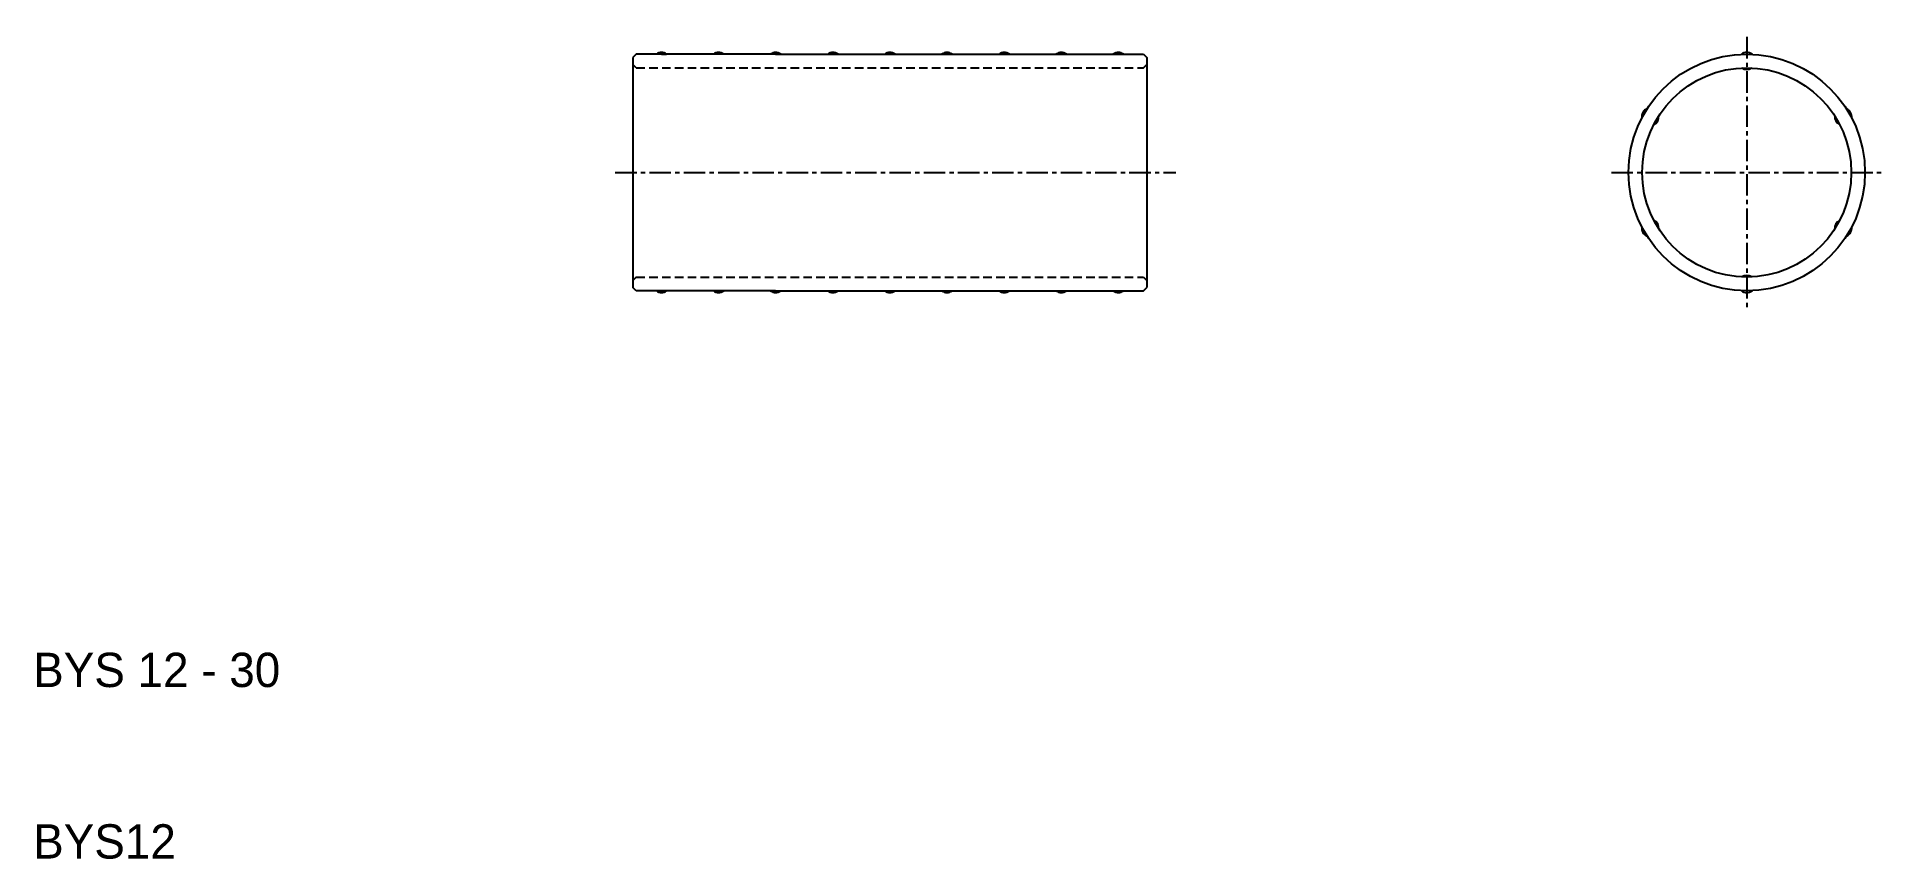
# Model space of a CAD drawing. Extents: x 10 to 118, y 10 to 58.
import ezdxf

# ---------------------------------------------------------------- set-up
doc = ezdxf.new("R2010")
doc.units = 0
doc.linetypes.add('CENTER', pattern=[2, 1.25, -0.25, 0.25, -0.25])
doc.linetypes.add('DASHED', pattern=[0.75, 0.5, -0.25])
doc.layers.get('0').update_dxf_attribs({"linetype": 'CONTINUOUS'})
doc.layers.add('CENTER', color=1, linetype='CENTER')

msp = doc.modelspace()

# ---------------------------------------------------------------- linework, layer by layer
at = {"color": 7, "linetype": 'CONTINUOUS'}
for p, q in [((45.2, 56.9), (45, 56.7)), ((45, 56.7), (45, 43.3)), ((53.03, 56.9), (45.2, 56.9)), ((46.67, 56.9), (46.37, 56.9)), ((46.67, 56.9), (46.97, 56.9)), ((53.33, 56.9), (53.03, 56.9)), ((53.33, 56.9), (53.63, 56.9)), ((53.63, 56.9), (74.8, 56.9)), ((74.8, 56.9), (75, 56.7)), ((75, 56.7), (75, 43.3)), ((45.2, 43.1), (45, 43.3)), ((53.33, 43.1), (45.2, 43.1)), ((46.67, 43.1), (46.37, 43.1)), ((46.67, 43.1), (46.97, 43.1)), ((53.33, 43.1), (53.03, 43.1)), ((53.33, 43.1), (74.8, 43.1)), ((53.33, 43.1), (53.63, 43.1)), ((74.8, 43.1), (75, 43.3))]:
    msp.add_line(p, q, dxfattribs=at)
at = {"color": 3, "linetype": 'DASHED'}
for p, q in [((45.2, 56.1), (45, 56.3)), ((45.2, 56.1), (74.8, 56.1)), ((74.8, 56.1), (75, 56.3)), ((45.2, 43.9), (45, 43.7)), ((45.2, 43.9), (74.8, 43.9)), ((74.8, 43.9), (75, 43.7))]:
    msp.add_line(p, q, dxfattribs=at)
at = {"color": 7, "linetype": 'CONTINUOUS'}
for radius in [6.9, 6.1]:
    msp.add_circle((110, 50), radius, dxfattribs=at)
for centre, start, end in [((46.67, 56.5), 53.1301, 126.8699), ((50, 56.5), 53.1301, 126.8699), ((53.33, 56.5), 53.1301, 126.8699), ((56.67, 56.5), 53.1301, 126.8699), ((60, 56.5), 53.1301, 126.8699), ((63.33, 56.5), 53.1301, 126.8699), ((66.67, 56.5), 53.1301, 126.8699), ((70, 56.5), 53.1301, 126.8699), ((73.33, 56.5), 53.1301, 126.8699), ((110, 56.5), 51.8275, 128.1725), ((110, 56.5), 234.4734, 305.5266), ((104.37, 53.25), 111.8275, 188.1725), ((104.37, 53.25), 294.4734, 5.5266), ((115.63, 53.25), 174.4734, 245.5266), ((115.63, 53.25), 351.8275, 68.1725), ((104.37, 46.75), 171.8275, 248.1725), ((104.37, 46.75), 354.4734, 65.5266), ((115.63, 46.75), 114.4734, 185.5266), ((115.63, 46.75), 291.8275, 8.1725), ((46.67, 43.5), 233.1301, 306.8699), ((50, 43.5), 233.1301, 306.8699), ((53.33, 43.5), 233.1301, 306.8699), ((56.67, 43.5), 233.1301, 306.8699), ((60, 43.5), 233.1301, 306.8699), ((63.33, 43.5), 233.1301, 306.8699), ((66.67, 43.5), 233.1301, 306.8699), ((70, 43.5), 233.1301, 306.8699), ((73.33, 43.5), 233.1301, 306.8699), ((110, 43.5), 231.8275, 308.1725), ((110, 43.5), 54.4734, 125.5266)]:
    msp.add_arc(centre, 0.5, start, end, dxfattribs=at)
at = {"layer": 'CENTER', "color": 1, "linetype": 'CENTER'}
for p, q in [((110, 57.9), (110, 42.1)), ((43.97, 50), (76.68, 50)), ((102.1, 50), (117.9, 50))]:
    msp.add_line(p, q, dxfattribs=at)

# ---------------------------------------------------------------- texts
at = {"color": 7, "linetype": 'CONTINUOUS'}
for s, p in [('BYS 12 - 30', (10, 20)), ('BYS12', (10, 10))]:
    msp.add_text(s, height=2, dxfattribs=at).set_placement(p)

doc.saveas('drawing.dxf')
